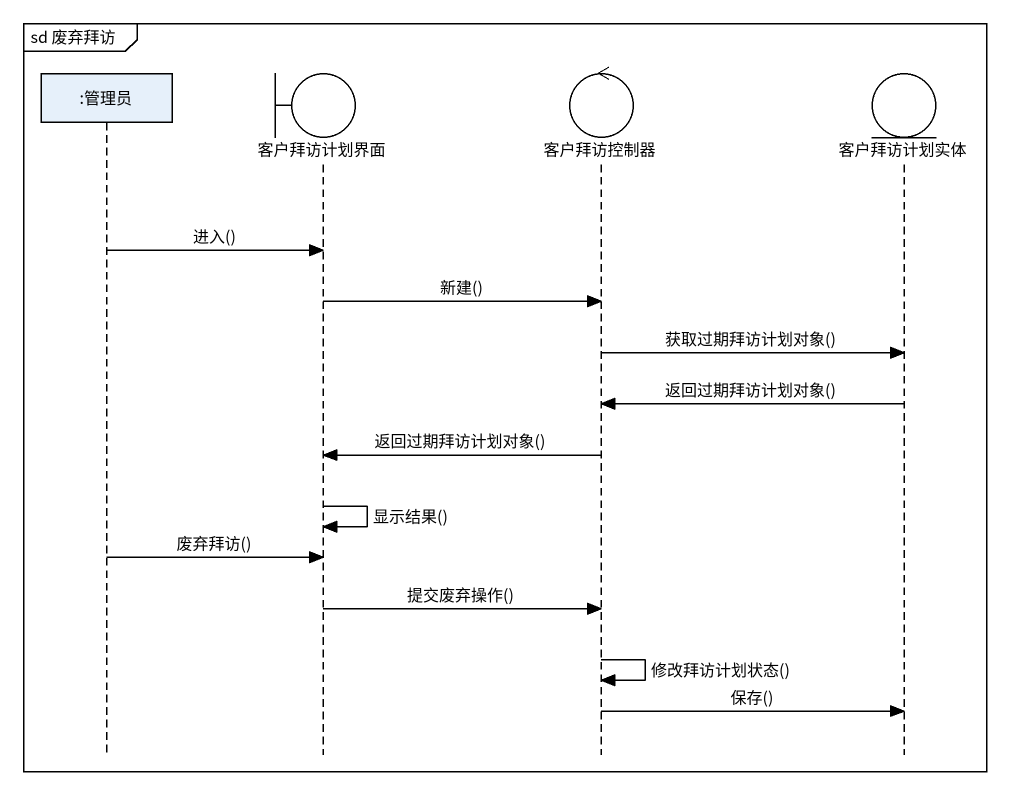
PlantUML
@startuml
mainframe sd 废弃拜访
hide footbox
participant ":管理员" as 管理员
boundary 客户拜访计划界面
control 客户拜访控制器
entity 客户拜访计划实体

管理员 -> 客户拜访计划界面 : 进入()
客户拜访计划界面 -> 客户拜访控制器 : 新建()
客户拜访控制器 -> 客户拜访计划实体 : 获取过期拜访计划对象()
客户拜访计划实体 -> 客户拜访控制器 : 返回过期拜访计划对象()
客户拜访控制器 -> 客户拜访计划界面 : 返回过期拜访计划对象()
客户拜访计划界面 -> 客户拜访计划界面 : 显示结果()
管理员 -> 客户拜访计划界面 : 废弃拜访()
客户拜访计划界面 -> 客户拜访控制器 : 提交废弃操作()
客户拜访控制器 -> 客户拜访控制器 : 修改拜访计划状态()
客户拜访控制器 -> 客户拜访计划实体 : 保存()
@enduml
